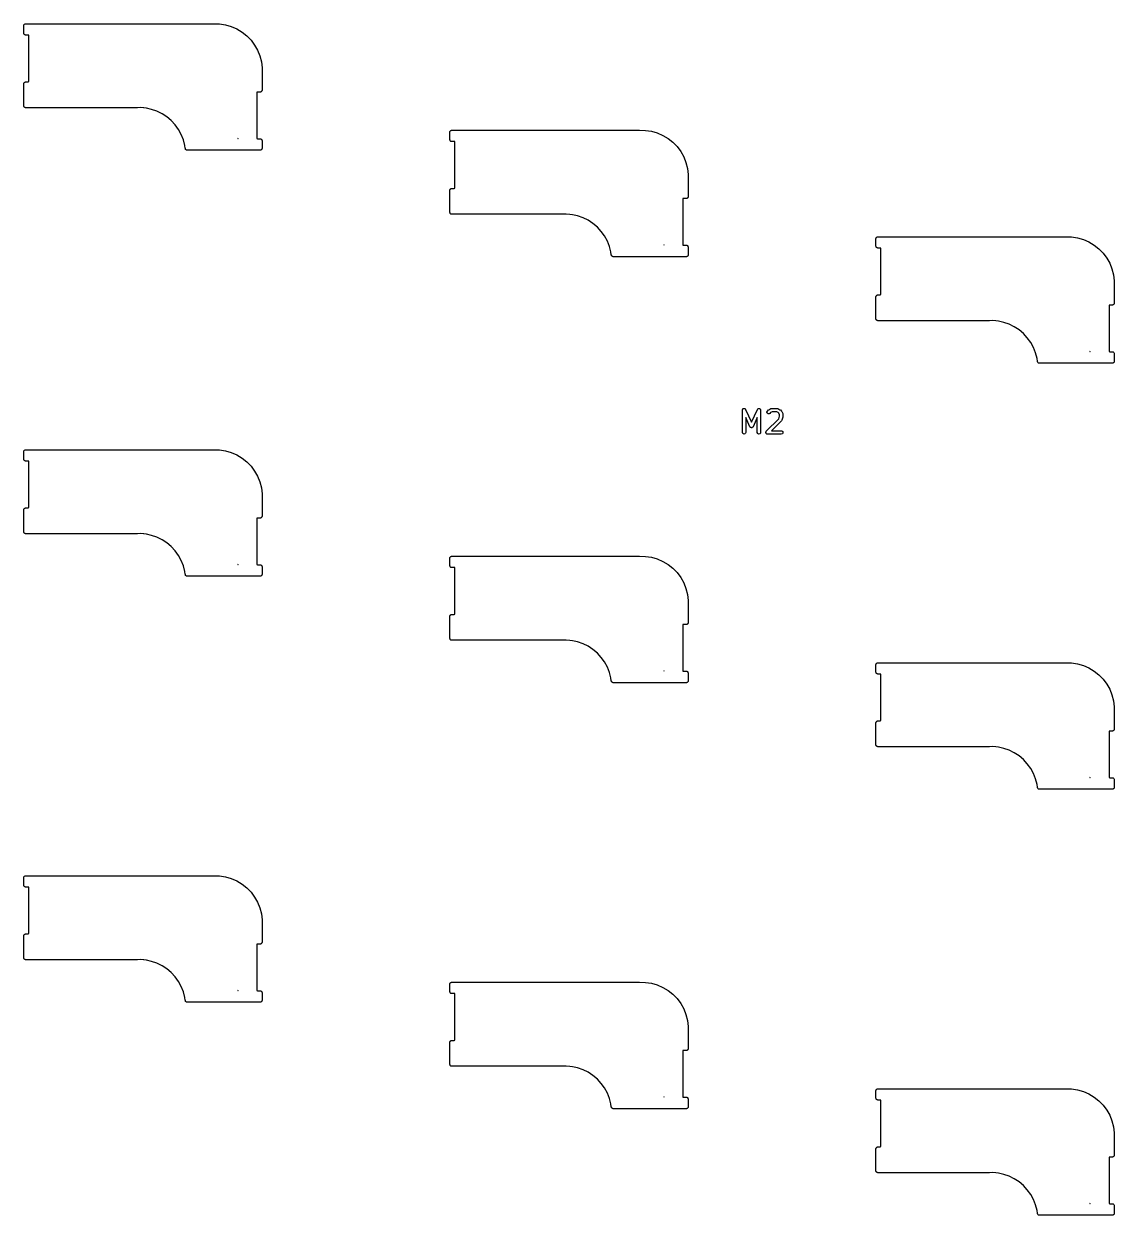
# Model space of a CAD drawing. Extents: x 149.1 to 241.6, y -132 to -36.3.
# Drawn here: x 187.2 to 236, y -89.6 to -36.3 of the extents above; entities that cross this region are included whole.
import ezdxf

# ---------------------------------------------------------------- set-up
doc = ezdxf.new("R2010")
doc.units = 0
doc.layers.add('BLACK', color=7, linetype='CONTINUOUS')

msp = doc.modelspace()

# ---------------------------------------------------------------- linework, layer by layer
at = {"layer": 'BLACK', "linetype": 'CONTINUOUS'}
for p, q in [((187.207, -36.366), (187.209, -36.3563)), ((187.207, -36.716), (187.207, -36.366)), ((187.214, -36.7343), (187.207, -36.716)), ((187.208, -36.353), (187.21, -36.3501)), ((187.209, -36.3563), (187.208, -36.353)), ((187.21, -36.3501), (187.212, -36.3403)), ((187.212, -36.3403), (187.224, -36.3254)), ((187.217, -36.7535), (187.214, -36.7343)), ((187.222, -36.7578), (187.217, -36.7535)), ((187.225, -36.7642), (187.222, -36.7578)), ((187.224, -36.3254), (187.234, -36.3085)), ((187.234, -36.3085), (187.24, -36.3062)), ((187.24, -36.3062), (187.244, -36.301)), ((187.244, -36.301), (187.264, -36.2977)), ((187.264, -36.2977), (187.282, -36.291)), ((187.282, -36.291), (195.682, -36.291)), ((195.682, -36.291), (195.683, -36.2912)), ((195.683, -36.2912), (195.95, -36.2953)), ((195.95, -36.2953), (196.219, -36.3349)), ((196.219, -36.3349), (196.48, -36.4093)), ((196.48, -36.4093), (196.73, -36.5172)), ((196.73, -36.5172), (196.963, -36.6567)), ((196.963, -36.6567), (197.176, -36.8255)), ((187.241, -36.774), (187.225, -36.7642)), ((187.256, -36.7865), (187.241, -36.774)), ((187.266, -36.7882), (187.256, -36.7865)), ((187.269, -36.7899), (187.266, -36.7882)), ((187.272, -36.7893), (187.269, -36.7899)), ((187.282, -36.791), (187.272, -36.7893)), ((187.427, -36.791), (187.282, -36.791)), ((187.427, -38.8761), (187.427, -36.791)), ((197.176, -36.8255), (197.365, -37.0206)), ((197.365, -37.0206), (197.527, -37.2387)), ((197.527, -37.2387), (197.659, -37.4761)), ((197.659, -37.4761), (197.759, -37.7288)), ((197.759, -37.7288), (197.826, -37.9923)), ((197.826, -37.9923), (197.857, -38.2623)), ((197.857, -38.2623), (197.856, -38.2643)), ((197.856, -38.2643), (197.857, -38.266)), ((197.857, -38.266), (197.857, -39.266)), ((187.396, -38.891), (187.427, -38.8761)), ((187.207, -38.966), (187.209, -38.9563)), ((187.207, -39.966), (187.207, -38.966)), ((187.208, -38.953), (187.21, -38.9501)), ((187.209, -38.9563), (187.208, -38.953)), ((187.21, -38.9501), (187.212, -38.9403)), ((187.212, -38.9403), (187.224, -38.9254)), ((187.224, -38.9254), (187.234, -38.9085)), ((187.234, -38.9085), (187.24, -38.9062)), ((187.24, -38.9062), (187.244, -38.901)), ((187.244, -38.901), (187.264, -38.8977)), ((187.264, -38.8977), (187.282, -38.891)), ((187.282, -38.891), (187.396, -38.891)), ((197.782, -39.341), (197.627, -39.341)), ((197.627, -39.341), (197.627, -41.425)), ((197.8, -39.3343), (197.782, -39.341)), ((197.82, -39.331), (197.8, -39.3343)), ((197.824, -39.3258), (197.82, -39.331)), ((197.83, -39.3235), (197.824, -39.3258)), ((197.84, -39.3066), (197.83, -39.3235)), ((197.852, -39.2917), (197.84, -39.3066)), ((197.854, -39.2819), (197.852, -39.2917)), ((197.856, -39.279), (197.854, -39.2819)), ((197.857, -39.266), (197.855, -39.2757)), ((197.855, -39.2757), (197.856, -39.279)), ((187.214, -39.9843), (187.207, -39.966)), ((187.217, -40.0035), (187.214, -39.9843)), ((187.222, -40.0078), (187.217, -40.0035)), ((187.225, -40.0142), (187.222, -40.0078)), ((187.241, -40.024), (187.225, -40.0142)), ((187.256, -40.0365), (187.241, -40.024)), ((187.266, -40.0382), (187.256, -40.0365)), ((187.269, -40.0399), (187.266, -40.0382)), ((187.272, -40.0393), (187.269, -40.0399)), ((187.282, -40.041), (187.272, -40.0393)), ((192.282, -40.041), (187.282, -40.041)), ((192.283, -40.0406), (192.282, -40.041)), ((192.284, -40.041), (192.283, -40.0406)), ((192.412, -40.0371), (192.284, -40.041)), ((192.284, -40.041), (192.284, -40.041)), ((192.563, -40.051), (192.412, -40.0371)), ((192.567, -40.0526), (192.563, -40.051)), ((192.686, -40.0647), (192.567, -40.0526)), ((192.918, -40.1152), (192.686, -40.0647)), ((193.16, -40.1999), (192.918, -40.1152)), ((193.39, -40.3134), (193.16, -40.1999)), ((193.604, -40.4542), (193.39, -40.3134)), ((193.8, -40.6199), (193.604, -40.4542)), ((193.974, -40.8083), (193.8, -40.6199)), ((194.124, -41.0165), (193.974, -40.8083)), ((194.247, -41.2414), (194.124, -41.0165)), ((194.342, -41.4796), (194.247, -41.2414)), ((194.407, -41.7276), (194.342, -41.4796)), ((196.789, -41.4072), (196.772, -41.416)), ((196.772, -41.416), (196.79, -41.416)), ((196.79, -41.416), (196.789, -41.4072)), ((197.627, -41.425), (197.657, -41.431)), ((197.657, -41.431), (197.782, -41.431)), ((197.782, -41.431), (197.792, -41.4327)), ((197.792, -41.4327), (197.795, -41.4321)), ((197.795, -41.4321), (197.798, -41.4338)), ((197.798, -41.4338), (197.808, -41.4355)), ((197.808, -41.4355), (197.823, -41.448)), ((197.823, -41.448), (197.839, -41.4578)), ((197.839, -41.4578), (197.842, -41.4641)), ((197.842, -41.4641), (197.847, -41.4685)), ((197.847, -41.4685), (197.85, -41.4877)), ((197.85, -41.4877), (197.857, -41.506)), ((197.857, -41.506), (197.857, -41.866)), ((206.257, -41.1285), (206.259, -41.1188)), ((206.257, -41.4785), (206.257, -41.1285)), ((206.264, -41.4968), (206.257, -41.4785)), ((206.258, -41.1155), (206.26, -41.1126)), ((206.259, -41.1188), (206.258, -41.1155)), ((206.26, -41.1126), (206.262, -41.1028)), ((206.262, -41.1028), (206.274, -41.0879)), ((206.267, -41.516), (206.264, -41.4968)), ((206.272, -41.5204), (206.267, -41.516)), ((206.275, -41.5267), (206.272, -41.5204)), ((206.274, -41.0879), (206.284, -41.071)), ((206.291, -41.5365), (206.275, -41.5267)), ((206.284, -41.071), (206.29, -41.0687)), ((206.29, -41.0687), (206.294, -41.0635)), ((206.306, -41.549), (206.291, -41.5365)), ((206.294, -41.0635), (206.314, -41.0602)), ((206.316, -41.5507), (206.306, -41.549)), ((206.314, -41.0602), (206.332, -41.0535)), ((206.319, -41.5524), (206.316, -41.5507)), ((206.322, -41.5518), (206.319, -41.5524)), ((206.332, -41.5535), (206.322, -41.5518)), ((206.332, -41.0535), (214.732, -41.0535)), ((206.477, -41.5535), (206.332, -41.5535)), ((206.477, -43.6386), (206.477, -41.5535)), ((214.732, -41.0535), (214.733, -41.0537)), ((214.733, -41.0537), (215, -41.0578)), ((215, -41.0578), (215.269, -41.0974)), ((215.269, -41.0974), (215.53, -41.1718)), ((215.53, -41.1718), (215.78, -41.2797)), ((215.78, -41.2797), (216.013, -41.4192)), ((216.013, -41.4192), (216.226, -41.588)), ((194.424, -41.8546), (194.407, -41.7276)), ((194.431, -41.8691), (194.424, -41.8546)), ((194.437, -41.9035), (194.431, -41.8691)), ((194.476, -41.9365), (194.437, -41.9035)), ((194.502, -41.941), (194.476, -41.9365)), ((197.782, -41.941), (194.502, -41.941)), ((197.8, -41.9343), (197.782, -41.941)), ((197.82, -41.931), (197.8, -41.9343)), ((197.824, -41.9258), (197.82, -41.931)), ((197.83, -41.9235), (197.824, -41.9258)), ((197.84, -41.9066), (197.83, -41.9235)), ((197.852, -41.8917), (197.84, -41.9066)), ((197.854, -41.8819), (197.852, -41.8917)), ((197.856, -41.879), (197.854, -41.8819)), ((197.857, -41.866), (197.855, -41.8757)), ((197.855, -41.8757), (197.856, -41.879)), ((216.226, -41.588), (216.415, -41.7831)), ((216.415, -41.7831), (216.577, -42.0012)), ((216.577, -42.0012), (216.709, -42.2386)), ((216.709, -42.2386), (216.809, -42.4913)), ((216.809, -42.4913), (216.876, -42.7548)), ((216.876, -42.7548), (216.907, -43.0248)), ((216.907, -43.0248), (216.906, -43.0268)), ((216.906, -43.0268), (216.907, -43.0285)), ((216.907, -43.0285), (216.907, -44.0285)), ((206.274, -43.6879), (206.284, -43.671)), ((206.284, -43.671), (206.29, -43.6687)), ((206.29, -43.6687), (206.294, -43.6635)), ((206.294, -43.6635), (206.314, -43.6602)), ((206.314, -43.6602), (206.332, -43.6535)), ((206.332, -43.6535), (206.446, -43.6535)), ((206.446, -43.6535), (206.477, -43.6386)), ((206.257, -43.7285), (206.259, -43.7188)), ((206.257, -44.7285), (206.257, -43.7285)), ((206.258, -43.7155), (206.26, -43.7126)), ((206.259, -43.7188), (206.258, -43.7155)), ((206.26, -43.7126), (206.262, -43.7028)), ((206.262, -43.7028), (206.274, -43.6879)), ((216.832, -44.1035), (216.677, -44.1035)), ((216.677, -44.1035), (216.677, -46.1875)), ((216.85, -44.0968), (216.832, -44.1035)), ((216.869, -44.0935), (216.85, -44.0968)), ((216.874, -44.0883), (216.869, -44.0935)), ((216.88, -44.086), (216.874, -44.0883)), ((216.89, -44.0691), (216.88, -44.086)), ((216.902, -44.0542), (216.89, -44.0691)), ((216.904, -44.0444), (216.902, -44.0542)), ((216.906, -44.0415), (216.904, -44.0444)), ((216.907, -44.0285), (216.905, -44.0382)), ((216.905, -44.0382), (216.906, -44.0415)), ((206.264, -44.7468), (206.257, -44.7285)), ((206.267, -44.766), (206.264, -44.7468)), ((206.272, -44.7704), (206.267, -44.766)), ((206.275, -44.7767), (206.272, -44.7704)), ((206.291, -44.7865), (206.275, -44.7767)), ((206.306, -44.799), (206.291, -44.7865)), ((206.316, -44.8007), (206.306, -44.799)), ((206.319, -44.8024), (206.316, -44.8007)), ((206.322, -44.8018), (206.319, -44.8024)), ((206.332, -44.8035), (206.322, -44.8018)), ((211.332, -44.8035), (206.332, -44.8035)), ((211.333, -44.8031), (211.332, -44.8035)), ((211.334, -44.8035), (211.333, -44.8031)), ((211.462, -44.7996), (211.334, -44.8035)), ((211.334, -44.8035), (211.334, -44.8035)), ((211.613, -44.8135), (211.462, -44.7996)), ((211.617, -44.8151), (211.613, -44.8135)), ((211.736, -44.8272), (211.617, -44.8151)), ((211.968, -44.8777), (211.736, -44.8272)), ((212.21, -44.9624), (211.968, -44.8777)), ((212.44, -45.0759), (212.21, -44.9624)), ((212.654, -45.2167), (212.44, -45.0759)), ((212.85, -45.3824), (212.654, -45.2167)), ((213.024, -45.5708), (212.85, -45.3824)), ((213.174, -45.779), (213.024, -45.5708)), ((213.297, -46.0039), (213.174, -45.779)), ((225.364, -45.8227), (225.382, -45.816)), ((225.382, -45.816), (233.782, -45.816)), ((233.782, -45.816), (233.783, -45.8162)), ((233.783, -45.8162), (234.05, -45.8203)), ((213.392, -46.2421), (213.297, -46.0039)), ((213.457, -46.4901), (213.392, -46.2421)), ((215.839, -46.1697), (215.822, -46.1785)), ((215.822, -46.1785), (215.84, -46.1785)), ((215.84, -46.1785), (215.839, -46.1697)), ((216.677, -46.1875), (216.707, -46.1935)), ((216.707, -46.1935), (216.832, -46.1935)), ((216.832, -46.1935), (216.842, -46.1952)), ((216.842, -46.1952), (216.845, -46.1946)), ((216.845, -46.1946), (216.848, -46.1963)), ((216.848, -46.1963), (216.858, -46.198)), ((216.858, -46.198), (216.873, -46.2105)), ((216.873, -46.2105), (216.889, -46.2203)), ((216.889, -46.2203), (216.892, -46.2266)), ((216.892, -46.2266), (216.897, -46.231)), ((216.897, -46.231), (216.9, -46.2502)), ((216.9, -46.2502), (216.907, -46.2685)), ((216.907, -46.2685), (216.907, -46.6285)), ((225.307, -45.891), (225.309, -45.8813)), ((225.307, -46.241), (225.307, -45.891)), ((225.314, -46.2593), (225.307, -46.241)), ((225.308, -45.878), (225.31, -45.8751)), ((225.309, -45.8813), (225.308, -45.878)), ((225.31, -45.8751), (225.312, -45.8653)), ((225.312, -45.8653), (225.324, -45.8504)), ((225.317, -46.2785), (225.314, -46.2593)), ((225.322, -46.2828), (225.317, -46.2785)), ((225.325, -46.2892), (225.322, -46.2828)), ((225.324, -45.8504), (225.334, -45.8335)), ((225.341, -46.299), (225.325, -46.2892)), ((225.334, -45.8335), (225.34, -45.8312)), ((225.34, -45.8312), (225.344, -45.826)), ((225.356, -46.3115), (225.341, -46.299)), ((225.344, -45.826), (225.364, -45.8227)), ((225.366, -46.3132), (225.356, -46.3115)), ((225.369, -46.3149), (225.366, -46.3132)), ((225.372, -46.3143), (225.369, -46.3149)), ((225.382, -46.316), (225.372, -46.3143)), ((225.527, -46.316), (225.382, -46.316)), ((225.527, -48.4011), (225.527, -46.316)), ((234.05, -45.8203), (234.319, -45.8599)), ((234.319, -45.8599), (234.58, -45.9343)), ((234.58, -45.9343), (234.83, -46.0422)), ((234.83, -46.0422), (235.063, -46.1817)), ((235.063, -46.1817), (235.276, -46.3505)), ((213.474, -46.6171), (213.457, -46.4901)), ((213.481, -46.6316), (213.474, -46.6171)), ((213.487, -46.666), (213.481, -46.6316)), ((213.526, -46.699), (213.487, -46.666)), ((213.552, -46.7035), (213.526, -46.699)), ((216.832, -46.7035), (213.552, -46.7035)), ((216.85, -46.6968), (216.832, -46.7035)), ((216.869, -46.6935), (216.85, -46.6968)), ((216.874, -46.6883), (216.869, -46.6935)), ((216.88, -46.686), (216.874, -46.6883)), ((216.89, -46.6691), (216.88, -46.686)), ((216.902, -46.6542), (216.89, -46.6691)), ((216.904, -46.6444), (216.902, -46.6542)), ((216.906, -46.6415), (216.904, -46.6444)), ((216.907, -46.6285), (216.905, -46.6382)), ((216.905, -46.6382), (216.906, -46.6415)), ((235.276, -46.3505), (235.465, -46.5456)), ((235.465, -46.5456), (235.627, -46.7637)), ((235.627, -46.7637), (235.759, -47.0011)), ((235.759, -47.0011), (235.859, -47.2538)), ((235.859, -47.2538), (235.926, -47.5173)), ((235.926, -47.5173), (235.957, -47.7873)), ((235.957, -47.7873), (235.956, -47.7893)), ((235.956, -47.7893), (235.957, -47.791)), ((235.957, -47.791), (235.957, -48.791)), ((225.308, -48.478), (225.31, -48.4751)), ((225.309, -48.4813), (225.308, -48.478)), ((225.31, -48.4751), (225.312, -48.4653)), ((225.312, -48.4653), (225.324, -48.4504)), ((225.324, -48.4504), (225.334, -48.4335)), ((225.334, -48.4335), (225.34, -48.4312)), ((225.34, -48.4312), (225.344, -48.426)), ((225.344, -48.426), (225.364, -48.4227)), ((225.364, -48.4227), (225.382, -48.416)), ((225.382, -48.416), (225.496, -48.416)), ((225.496, -48.416), (225.527, -48.4011)), ((225.307, -48.491), (225.309, -48.4813)), ((225.307, -49.491), (225.307, -48.491)), ((235.882, -48.866), (235.727, -48.866)), ((235.727, -48.866), (235.727, -50.95)), ((235.9, -48.8593), (235.882, -48.866)), ((235.919, -48.856), (235.9, -48.8593)), ((235.924, -48.8508), (235.919, -48.856)), ((235.93, -48.8485), (235.924, -48.8508)), ((235.94, -48.8316), (235.93, -48.8485)), ((235.952, -48.8167), (235.94, -48.8316)), ((235.954, -48.8069), (235.952, -48.8167)), ((235.956, -48.804), (235.954, -48.8069)), ((235.957, -48.791), (235.955, -48.8007)), ((235.955, -48.8007), (235.956, -48.804)), ((225.314, -49.5093), (225.307, -49.491)), ((225.317, -49.5285), (225.314, -49.5093)), ((225.322, -49.5328), (225.317, -49.5285)), ((225.325, -49.5392), (225.322, -49.5328)), ((225.341, -49.549), (225.325, -49.5392)), ((225.356, -49.5615), (225.341, -49.549)), ((225.366, -49.5632), (225.356, -49.5615)), ((225.369, -49.5649), (225.366, -49.5632)), ((225.372, -49.5643), (225.369, -49.5649)), ((225.382, -49.566), (225.372, -49.5643)), ((230.382, -49.566), (225.382, -49.566)), ((230.383, -49.5656), (230.382, -49.566)), ((230.384, -49.566), (230.383, -49.5656)), ((230.512, -49.5621), (230.384, -49.566)), ((230.384, -49.566), (230.384, -49.566)), ((230.663, -49.576), (230.512, -49.5621)), ((230.667, -49.5776), (230.663, -49.576)), ((230.786, -49.5897), (230.667, -49.5776)), ((231.018, -49.6402), (230.786, -49.5897)), ((231.26, -49.7249), (231.018, -49.6402)), ((231.49, -49.8384), (231.26, -49.7249)), ((231.704, -49.9792), (231.49, -49.8384)), ((231.9, -50.1449), (231.704, -49.9792)), ((232.074, -50.3333), (231.9, -50.1449)), ((232.224, -50.5415), (232.074, -50.3333)), ((232.347, -50.7664), (232.224, -50.5415)), ((232.442, -51.0046), (232.347, -50.7664)), ((232.507, -51.2526), (232.442, -51.0046)), ((234.889, -50.9322), (234.872, -50.941)), ((234.872, -50.941), (234.89, -50.941)), ((234.89, -50.941), (234.889, -50.9322)), ((235.727, -50.95), (235.757, -50.956)), ((235.757, -50.956), (235.882, -50.956)), ((235.882, -50.956), (235.892, -50.9577)), ((235.892, -50.9577), (235.895, -50.9571)), ((235.895, -50.9571), (235.898, -50.9588)), ((235.898, -50.9588), (235.908, -50.9605)), ((235.908, -50.9605), (235.923, -50.973)), ((235.923, -50.973), (235.939, -50.9828)), ((235.939, -50.9828), (235.942, -50.9891)), ((235.942, -50.9891), (235.947, -50.9935)), ((235.947, -50.9935), (235.95, -51.0127)), ((235.95, -51.0127), (235.957, -51.031)), ((235.957, -51.031), (235.957, -51.391)), ((232.524, -51.3796), (232.507, -51.2526)), ((232.531, -51.3941), (232.524, -51.3796)), ((232.537, -51.4285), (232.531, -51.3941)), ((232.576, -51.4615), (232.537, -51.4285)), ((232.602, -51.466), (232.576, -51.4615)), ((235.882, -51.466), (232.602, -51.466)), ((235.9, -51.4593), (235.882, -51.466)), ((235.919, -51.456), (235.9, -51.4593)), ((235.924, -51.4508), (235.919, -51.456)), ((235.93, -51.4485), (235.924, -51.4508)), ((235.94, -51.4316), (235.93, -51.4485)), ((235.952, -51.4167), (235.94, -51.4316)), ((235.954, -51.4069), (235.952, -51.4167)), ((235.956, -51.404), (235.954, -51.4069)), ((235.957, -51.391), (235.955, -51.4007)), ((235.955, -51.4007), (235.956, -51.404)), ((219.333, -53.5646), (219.338, -53.539)), ((219.333, -54.5646), (219.333, -53.5646)), ((219.338, -53.539), (219.344, -53.5313)), ((219.344, -53.5313), (219.347, -53.5216)), ((219.347, -53.5216), (219.36, -53.5122)), ((219.36, -53.5122), (219.371, -53.4997)), ((219.371, -53.4997), (219.381, -53.4979)), ((219.381, -53.4979), (219.389, -53.4922)), ((219.389, -53.4922), (219.405, -53.4936)), ((219.405, -53.4936), (219.421, -53.4908)), ((219.421, -53.4908), (219.43, -53.4958)), ((219.43, -53.4958), (219.44, -53.4966)), ((219.44, -53.4966), (219.452, -53.5082)), ((219.452, -53.5082), (219.466, -53.5164)), ((219.466, -53.5164), (219.469, -53.5258)), ((219.469, -53.5258), (219.476, -53.5329)), ((219.476, -53.5329), (219.742, -54.1015)), ((219.742, -54.1015), (220.007, -53.5329)), ((220.007, -53.5329), (220.022, -53.5116)), ((220.022, -53.5116), (220.031, -53.5073)), ((220.031, -53.5073), (220.038, -53.4997)), ((220.038, -53.4997), (220.054, -53.4968)), ((220.054, -53.4968), (220.069, -53.4899)), ((220.069, -53.4899), (220.078, -53.4925)), ((220.078, -53.4925), (220.088, -53.4908)), ((220.088, -53.4908), (220.102, -53.4989)), ((220.102, -53.4989), (220.118, -53.5032)), ((220.118, -53.5032), (220.124, -53.5114)), ((220.124, -53.5114), (220.133, -53.5164)), ((220.133, -53.5164), (220.138, -53.5318)), ((220.138, -53.5318), (220.148, -53.5452)), ((220.148, -53.5452), (220.147, -53.5552)), ((220.147, -53.5552), (220.15, -53.5646)), ((220.15, -53.5646), (220.15, -54.5646)), ((220.429, -53.6533), (220.451, -53.6068)), ((220.442, -53.7029), (220.429, -53.6533)), ((220.484, -53.7323), (220.442, -53.7029)), ((220.451, -53.6068), (220.498, -53.5592)), ((220.535, -53.7278), (220.484, -53.7323)), ((220.498, -53.5592), (220.517, -53.5463)), ((220.517, -53.5463), (220.518, -53.5452)), ((220.518, -53.5452), (220.613, -53.4975)), ((220.557, -53.7129), (220.535, -53.7278)), ((220.596, -53.6739), (220.557, -53.7129)), ((220.664, -53.6396), (220.596, -53.6739)), ((220.613, -53.4975), (220.638, -53.4901)), ((220.638, -53.4901), (220.642, -53.4912)), ((220.642, -53.4912), (220.647, -53.4896)), ((220.647, -53.4896), (220.885, -53.4896)), ((220.867, -53.6396), (220.664, -53.6396)), ((220.935, -53.6739), (220.867, -53.6396)), ((220.885, -53.4896), (220.91, -53.4941)), ((220.91, -53.4941), (220.914, -53.497)), ((220.914, -53.497), (220.918, -53.4975)), ((220.918, -53.4975), (221.013, -53.5452)), ((220.966, -53.7043), (220.935, -53.6739)), ((221, -53.7728), (220.966, -53.7043)), ((221, -53.8382), (221, -53.7728)), ((221.013, -53.5452), (221.031, -53.5585)), ((221.031, -53.5585), (221.033, -53.5592)), ((221.033, -53.5592), (221.081, -53.6068)), ((221.081, -53.6068), (221.093, -53.6252)), ((221.093, -53.6252), (221.095, -53.6263)), ((221.095, -53.6263), (221.142, -53.7216)), ((221.142, -53.7216), (221.15, -53.7465)), ((221.15, -53.7465), (221.149, -53.7509)), ((221.149, -53.7509), (221.15, -53.7551)), ((221.15, -53.7551), (221.15, -53.8503)), ((219.674, -54.3106), (219.483, -53.9027)), ((219.483, -53.9027), (219.483, -54.5646)), ((219.688, -54.3244), (219.674, -54.3106)), ((219.699, -54.3403), (219.688, -54.3244)), ((219.705, -54.3421), (219.699, -54.3403)), ((219.777, -54.3402), (219.761, -54.3513)), ((219.795, -54.332), (219.777, -54.3402)), ((219.801, -54.3238), (219.795, -54.332)), ((219.803, -54.3219), (219.801, -54.3238)), ((219.804, -54.3187), (219.803, -54.3219)), ((219.81, -54.3106), (219.804, -54.3187)), ((220, -53.9027), (219.81, -54.3106)), ((220, -54.5646), (220, -53.9027)), ((220.403, -54.5116), (220.962, -53.9527)), ((221.081, -54.0462), (220.637, -54.4896)), ((220.962, -53.9527), (221, -53.8382)), ((221.082, -54.0422), (221.081, -54.0462)), ((221.086, -54.0398), (221.082, -54.0422)), ((221.099, -54.0169), (221.086, -54.0398)), ((221.146, -53.8741), (221.099, -54.0169)), ((221.15, -53.8503), (221.146, -53.8724)), ((221.146, -53.8724), (221.146, -53.8741)), ((219.351, -54.6128), (219.333, -54.5646)), ((219.395, -54.6385), (219.351, -54.6128)), ((219.446, -54.6296), (219.395, -54.6385)), ((219.479, -54.5903), (219.446, -54.6296)), ((219.483, -54.5646), (219.479, -54.5903)), ((219.71, -54.3469), (219.705, -54.3421)), ((219.73, -54.3486), (219.71, -54.3469)), ((219.748, -54.3536), (219.73, -54.3486)), ((219.754, -54.3508), (219.748, -54.3536)), ((219.761, -54.3513), (219.754, -54.3508)), ((220.018, -54.6128), (220, -54.5646)), ((220.062, -54.6385), (220.018, -54.6128)), ((220.113, -54.6296), (220.062, -54.6385)), ((220.146, -54.5903), (220.113, -54.6296)), ((220.15, -54.5646), (220.146, -54.5903)), ((220.381, -54.5581), (220.383, -54.555)), ((220.387, -54.5799), (220.381, -54.5581)), ((220.382, -54.5516), (220.394, -54.532)), ((220.383, -54.555), (220.382, -54.5516)), ((220.391, -54.6021), (220.387, -54.5799)), ((220.394, -54.6043), (220.391, -54.6021)), ((220.394, -54.532), (220.403, -54.5116)), ((220.395, -54.6076), (220.394, -54.6043)), ((220.413, -54.6206), (220.395, -54.6076)), ((220.43, -54.6351), (220.413, -54.6206)), ((220.435, -54.6359), (220.43, -54.6351)), ((220.437, -54.6371), (220.435, -54.6359)), ((220.44, -54.6368), (220.437, -54.6371)), ((220.456, -54.6396), (220.44, -54.6368)), ((221.075, -54.6396), (220.456, -54.6396)), ((220.637, -54.4896), (221.075, -54.4896)), ((221.075, -54.4896), (221.101, -54.4941)), ((221.123, -54.6221), (221.075, -54.6396)), ((221.101, -54.4941), (221.14, -54.5271)), ((221.149, -54.5776), (221.123, -54.6221)), ((221.14, -54.5271), (221.149, -54.5776)), ((187.208, -55.403), (187.21, -55.4001)), ((187.209, -55.4063), (187.208, -55.403)), ((187.21, -55.4001), (187.212, -55.3903)), ((187.212, -55.3903), (187.224, -55.3754)), ((187.224, -55.3754), (187.234, -55.3585)), ((187.234, -55.3585), (187.24, -55.3562)), ((187.24, -55.3562), (187.244, -55.351)), ((187.244, -55.351), (187.264, -55.3477)), ((187.264, -55.3477), (187.282, -55.341)), ((187.282, -55.341), (195.682, -55.341)), ((195.682, -55.341), (195.683, -55.3412)), ((195.683, -55.3412), (195.95, -55.3453)), ((195.95, -55.3453), (196.219, -55.3849)), ((196.219, -55.3849), (196.48, -55.4593)), ((187.207, -55.416), (187.209, -55.4063)), ((187.207, -55.766), (187.207, -55.416)), ((187.214, -55.7843), (187.207, -55.766)), ((187.217, -55.8035), (187.214, -55.7843)), ((187.222, -55.8078), (187.217, -55.8035)), ((187.225, -55.8142), (187.222, -55.8078)), ((187.241, -55.824), (187.225, -55.8142)), ((187.256, -55.8365), (187.241, -55.824)), ((187.266, -55.8382), (187.256, -55.8365)), ((187.269, -55.8399), (187.266, -55.8382)), ((187.272, -55.8393), (187.269, -55.8399)), ((187.282, -55.841), (187.272, -55.8393)), ((187.427, -55.841), (187.282, -55.841)), ((187.427, -57.9261), (187.427, -55.841)), ((196.48, -55.4593), (196.73, -55.5672)), ((196.73, -55.5672), (196.963, -55.7067)), ((196.963, -55.7067), (197.176, -55.8755)), ((197.176, -55.8755), (197.365, -56.0706)), ((197.365, -56.0706), (197.527, -56.2887)), ((197.527, -56.2887), (197.659, -56.5261)), ((197.659, -56.5261), (197.759, -56.7788)), ((197.759, -56.7788), (197.826, -57.0423)), ((197.826, -57.0423), (197.857, -57.3123)), ((197.857, -57.3123), (197.856, -57.3143)), ((197.856, -57.3143), (197.857, -57.316)), ((197.857, -57.316), (197.857, -58.316)), ((187.207, -58.016), (187.209, -58.0063)), ((187.207, -59.016), (187.207, -58.016)), ((187.208, -58.003), (187.21, -58.0001)), ((187.209, -58.0063), (187.208, -58.003)), ((187.21, -58.0001), (187.212, -57.9903)), ((187.212, -57.9903), (187.224, -57.9754)), ((187.224, -57.9754), (187.234, -57.9585)), ((187.234, -57.9585), (187.24, -57.9562)), ((187.24, -57.9562), (187.244, -57.951)), ((187.244, -57.951), (187.264, -57.9477)), ((187.264, -57.9477), (187.282, -57.941)), ((187.282, -57.941), (187.396, -57.941)), ((187.396, -57.941), (187.427, -57.9261)), ((197.782, -58.391), (197.627, -58.391)), ((197.627, -58.391), (197.627, -60.475)), ((197.8, -58.3843), (197.782, -58.391)), ((197.82, -58.381), (197.8, -58.3843)), ((197.824, -58.3758), (197.82, -58.381)), ((197.83, -58.3735), (197.824, -58.3758)), ((197.84, -58.3566), (197.83, -58.3735)), ((197.852, -58.3417), (197.84, -58.3566)), ((197.854, -58.3319), (197.852, -58.3417)), ((197.856, -58.329), (197.854, -58.3319)), ((197.857, -58.316), (197.855, -58.3257)), ((197.855, -58.3257), (197.856, -58.329)), ((187.214, -59.0343), (187.207, -59.016)), ((187.217, -59.0535), (187.214, -59.0343)), ((187.222, -59.0578), (187.217, -59.0535)), ((187.225, -59.0642), (187.222, -59.0578)), ((187.241, -59.074), (187.225, -59.0642)), ((187.256, -59.0865), (187.241, -59.074)), ((187.266, -59.0882), (187.256, -59.0865)), ((187.269, -59.0899), (187.266, -59.0882)), ((187.272, -59.0893), (187.269, -59.0899)), ((187.282, -59.091), (187.272, -59.0893)), ((192.282, -59.091), (187.282, -59.091)), ((192.283, -59.0906), (192.282, -59.091)), ((192.284, -59.091), (192.283, -59.0906)), ((192.412, -59.0871), (192.284, -59.091)), ((192.284, -59.091), (192.284, -59.091)), ((192.563, -59.101), (192.412, -59.0871)), ((192.567, -59.1026), (192.563, -59.101)), ((192.686, -59.1147), (192.567, -59.1026)), ((192.918, -59.1652), (192.686, -59.1147)), ((193.16, -59.2499), (192.918, -59.1652)), ((193.39, -59.3634), (193.16, -59.2499)), ((193.604, -59.5042), (193.39, -59.3634)), ((193.8, -59.6699), (193.604, -59.5042)), ((193.974, -59.8583), (193.8, -59.6699)), ((194.124, -60.0665), (193.974, -59.8583)), ((194.247, -60.2914), (194.124, -60.0665)), ((206.257, -60.1785), (206.259, -60.1688)), ((206.257, -60.5285), (206.257, -60.1785)), ((206.258, -60.1655), (206.26, -60.1626)), ((206.259, -60.1688), (206.258, -60.1655)), ((206.26, -60.1626), (206.262, -60.1528)), ((206.262, -60.1528), (206.274, -60.1379)), ((206.274, -60.1379), (206.284, -60.121)), ((206.284, -60.121), (206.29, -60.1187)), ((206.29, -60.1187), (206.294, -60.1135)), ((206.294, -60.1135), (206.314, -60.1102)), ((206.314, -60.1102), (206.332, -60.1035)), ((206.332, -60.1035), (214.732, -60.1035)), ((214.732, -60.1035), (214.733, -60.1037)), ((214.733, -60.1037), (215, -60.1078)), ((215, -60.1078), (215.269, -60.1474)), ((215.269, -60.1474), (215.53, -60.2218)), ((194.342, -60.5296), (194.247, -60.2914)), ((194.407, -60.7776), (194.342, -60.5296)), ((196.789, -60.4572), (196.772, -60.466)), ((196.772, -60.466), (196.79, -60.466)), ((196.79, -60.466), (196.789, -60.4572)), ((197.627, -60.475), (197.657, -60.481)), ((197.657, -60.481), (197.782, -60.481)), ((197.782, -60.481), (197.792, -60.4827)), ((197.792, -60.4827), (197.795, -60.4821)), ((197.795, -60.4821), (197.798, -60.4838)), ((197.798, -60.4838), (197.808, -60.4855)), ((197.808, -60.4855), (197.823, -60.498)), ((197.823, -60.498), (197.839, -60.5078)), ((197.839, -60.5078), (197.842, -60.5141)), ((197.842, -60.5141), (197.847, -60.5185)), ((197.847, -60.5185), (197.85, -60.5377)), ((197.85, -60.5377), (197.857, -60.556)), ((197.857, -60.556), (197.857, -60.916)), ((206.264, -60.5468), (206.257, -60.5285)), ((206.267, -60.566), (206.264, -60.5468)), ((206.272, -60.5703), (206.267, -60.566)), ((206.275, -60.5767), (206.272, -60.5703)), ((206.291, -60.5865), (206.275, -60.5767)), ((206.306, -60.599), (206.291, -60.5865)), ((206.316, -60.6007), (206.306, -60.599)), ((206.319, -60.6024), (206.316, -60.6007)), ((206.322, -60.6018), (206.319, -60.6024)), ((206.332, -60.6035), (206.322, -60.6018)), ((206.477, -60.6035), (206.332, -60.6035)), ((206.477, -62.6886), (206.477, -60.6035)), ((215.53, -60.2218), (215.78, -60.3297)), ((215.78, -60.3297), (216.013, -60.4692)), ((216.013, -60.4692), (216.226, -60.638)), ((216.226, -60.638), (216.415, -60.8331)), ((194.424, -60.9046), (194.407, -60.7776)), ((194.431, -60.9191), (194.424, -60.9046)), ((194.437, -60.9535), (194.431, -60.9191)), ((194.476, -60.9865), (194.437, -60.9535)), ((194.502, -60.991), (194.476, -60.9865)), ((197.782, -60.991), (194.502, -60.991)), ((197.8, -60.9843), (197.782, -60.991)), ((197.82, -60.981), (197.8, -60.9843)), ((197.824, -60.9758), (197.82, -60.981)), ((197.83, -60.9735), (197.824, -60.9758)), ((197.84, -60.9566), (197.83, -60.9735)), ((197.852, -60.9417), (197.84, -60.9566)), ((197.854, -60.9319), (197.852, -60.9417)), ((197.856, -60.929), (197.854, -60.9319)), ((197.857, -60.916), (197.855, -60.9257)), ((197.855, -60.9257), (197.856, -60.929)), ((216.415, -60.8331), (216.577, -61.0512)), ((216.577, -61.0512), (216.709, -61.2886)), ((216.709, -61.2886), (216.809, -61.5413)), ((216.809, -61.5413), (216.876, -61.8048)), ((216.876, -61.8048), (216.907, -62.0748)), ((216.907, -62.0748), (216.906, -62.0768)), ((216.906, -62.0768), (216.907, -62.0785)), ((216.907, -62.0785), (216.907, -63.0785)), ((206.257, -62.7785), (206.259, -62.7688)), ((206.257, -63.7785), (206.257, -62.7785)), ((206.258, -62.7655), (206.26, -62.7626)), ((206.259, -62.7688), (206.258, -62.7655)), ((206.26, -62.7626), (206.262, -62.7528)), ((206.262, -62.7528), (206.274, -62.7379)), ((206.274, -62.7379), (206.284, -62.721)), ((206.284, -62.721), (206.29, -62.7187)), ((206.29, -62.7187), (206.294, -62.7135)), ((206.294, -62.7135), (206.314, -62.7102)), ((206.314, -62.7102), (206.332, -62.7035)), ((206.332, -62.7035), (206.446, -62.7035)), ((206.446, -62.7035), (206.477, -62.6886)), ((216.832, -63.1535), (216.677, -63.1535)), ((216.677, -63.1535), (216.677, -65.2375)), ((216.85, -63.1468), (216.832, -63.1535)), ((216.869, -63.1435), (216.85, -63.1468)), ((216.874, -63.1383), (216.869, -63.1435)), ((216.88, -63.136), (216.874, -63.1383)), ((216.89, -63.1191), (216.88, -63.136)), ((216.902, -63.1042), (216.89, -63.1191)), ((216.904, -63.0944), (216.902, -63.1042)), ((216.906, -63.0915), (216.904, -63.0944)), ((216.907, -63.0785), (216.905, -63.0882)), ((216.905, -63.0882), (216.906, -63.0915)), ((206.264, -63.7968), (206.257, -63.7785)), ((206.267, -63.816), (206.264, -63.7968)), ((206.272, -63.8203), (206.267, -63.816)), ((206.275, -63.8267), (206.272, -63.8203)), ((206.291, -63.8365), (206.275, -63.8267)), ((206.306, -63.849), (206.291, -63.8365)), ((206.316, -63.8507), (206.306, -63.849)), ((206.319, -63.8524), (206.316, -63.8507)), ((206.322, -63.8518), (206.319, -63.8524)), ((206.332, -63.8535), (206.322, -63.8518)), ((211.332, -63.8535), (206.332, -63.8535)), ((211.333, -63.8531), (211.332, -63.8535)), ((211.334, -63.8535), (211.333, -63.8531)), ((211.462, -63.8496), (211.334, -63.8535)), ((211.334, -63.8535), (211.334, -63.8535)), ((211.613, -63.8635), (211.462, -63.8496)), ((211.617, -63.8651), (211.613, -63.8635)), ((211.736, -63.8772), (211.617, -63.8651)), ((211.968, -63.9277), (211.736, -63.8772)), ((212.21, -64.0124), (211.968, -63.9277)), ((212.44, -64.1259), (212.21, -64.0124)), ((212.654, -64.2667), (212.44, -64.1259)), ((212.85, -64.4324), (212.654, -64.2667)), ((213.024, -64.6208), (212.85, -64.4324)), ((213.174, -64.829), (213.024, -64.6208)), ((213.297, -65.0539), (213.174, -64.829)), ((225.307, -64.941), (225.309, -64.9313)), ((225.307, -65.291), (225.307, -64.941)), ((225.308, -64.928), (225.31, -64.9251)), ((225.309, -64.9313), (225.308, -64.928)), ((225.31, -64.9251), (225.312, -64.9153)), ((225.312, -64.9153), (225.324, -64.9004)), ((225.324, -64.9004), (225.334, -64.8835)), ((225.334, -64.8835), (225.34, -64.8812)), ((225.34, -64.8812), (225.344, -64.876)), ((225.344, -64.876), (225.364, -64.8727)), ((225.364, -64.8727), (225.382, -64.866)), ((225.382, -64.866), (233.782, -64.866)), ((233.782, -64.866), (233.783, -64.8662)), ((233.783, -64.8662), (234.05, -64.8703)), ((234.05, -64.8703), (234.319, -64.9099)), ((234.319, -64.9099), (234.58, -64.9843)), ((234.58, -64.9843), (234.83, -65.0922)), ((213.392, -65.2921), (213.297, -65.0539)), ((213.457, -65.5401), (213.392, -65.2921)), ((215.839, -65.2197), (215.822, -65.2285)), ((215.822, -65.2285), (215.84, -65.2285)), ((215.84, -65.2285), (215.839, -65.2197)), ((216.677, -65.2375), (216.707, -65.2435)), ((216.707, -65.2435), (216.832, -65.2435)), ((216.832, -65.2435), (216.842, -65.2452)), ((216.842, -65.2452), (216.845, -65.2446)), ((216.845, -65.2446), (216.848, -65.2463)), ((216.848, -65.2463), (216.858, -65.248)), ((216.858, -65.248), (216.873, -65.2605)), ((216.873, -65.2605), (216.889, -65.2703)), ((216.889, -65.2703), (216.892, -65.2766)), ((216.892, -65.2766), (216.897, -65.281)), ((216.897, -65.281), (216.9, -65.3002)), ((216.9, -65.3002), (216.907, -65.3185)), ((216.907, -65.3185), (216.907, -65.6785)), ((225.314, -65.3093), (225.307, -65.291)), ((225.317, -65.3285), (225.314, -65.3093)), ((225.322, -65.3328), (225.317, -65.3285)), ((225.325, -65.3392), (225.322, -65.3328)), ((225.341, -65.349), (225.325, -65.3392)), ((225.356, -65.3615), (225.341, -65.349)), ((225.366, -65.3632), (225.356, -65.3615)), ((225.369, -65.3649), (225.366, -65.3632)), ((225.372, -65.3643), (225.369, -65.3649)), ((225.382, -65.366), (225.372, -65.3643)), ((225.527, -65.366), (225.382, -65.366)), ((225.527, -67.4511), (225.527, -65.366)), ((234.83, -65.0922), (235.063, -65.2317)), ((235.063, -65.2317), (235.276, -65.4005)), ((235.276, -65.4005), (235.465, -65.5956)), ((213.474, -65.6671), (213.457, -65.5401)), ((213.481, -65.6816), (213.474, -65.6671)), ((213.487, -65.716), (213.481, -65.6816)), ((213.526, -65.749), (213.487, -65.716)), ((213.552, -65.7535), (213.526, -65.749)), ((216.832, -65.7535), (213.552, -65.7535)), ((216.85, -65.7468), (216.832, -65.7535)), ((216.869, -65.7435), (216.85, -65.7468)), ((216.874, -65.7383), (216.869, -65.7435)), ((216.88, -65.736), (216.874, -65.7383)), ((216.89, -65.7191), (216.88, -65.736)), ((216.902, -65.7042), (216.89, -65.7191)), ((216.904, -65.6944), (216.902, -65.7042)), ((216.906, -65.6915), (216.904, -65.6944)), ((216.907, -65.6785), (216.905, -65.6882)), ((216.905, -65.6882), (216.906, -65.6915)), ((235.465, -65.5956), (235.627, -65.8137)), ((235.627, -65.8137), (235.759, -66.0511)), ((235.759, -66.0511), (235.859, -66.3038)), ((235.859, -66.3038), (235.926, -66.5673)), ((235.926, -66.5673), (235.957, -66.8373)), ((235.957, -66.8373), (235.956, -66.8393)), ((235.956, -66.8393), (235.957, -66.841)), ((235.957, -66.841), (235.957, -67.841)), ((225.307, -67.541), (225.309, -67.5313)), ((225.307, -68.541), (225.307, -67.541)), ((225.308, -67.528), (225.31, -67.5251)), ((225.309, -67.5313), (225.308, -67.528)), ((225.31, -67.5251), (225.312, -67.5153)), ((225.312, -67.5153), (225.324, -67.5004)), ((225.324, -67.5004), (225.334, -67.4835)), ((225.334, -67.4835), (225.34, -67.4812)), ((225.34, -67.4812), (225.344, -67.476)), ((225.344, -67.476), (225.364, -67.4727)), ((225.364, -67.4727), (225.382, -67.466)), ((225.382, -67.466), (225.496, -67.466)), ((225.496, -67.466), (225.527, -67.4511)), ((235.882, -67.916), (235.727, -67.916)), ((235.727, -67.916), (235.727, -70)), ((235.9, -67.9093), (235.882, -67.916)), ((235.919, -67.906), (235.9, -67.9093)), ((235.924, -67.9008), (235.919, -67.906)), ((235.93, -67.8985), (235.924, -67.9008)), ((235.94, -67.8816), (235.93, -67.8985)), ((235.952, -67.8667), (235.94, -67.8816)), ((235.954, -67.8569), (235.952, -67.8667)), ((235.956, -67.854), (235.954, -67.8569)), ((235.957, -67.841), (235.955, -67.8507)), ((235.955, -67.8507), (235.956, -67.854)), ((225.314, -68.5593), (225.307, -68.541)), ((225.317, -68.5785), (225.314, -68.5593)), ((225.322, -68.5828), (225.317, -68.5785)), ((225.325, -68.5892), (225.322, -68.5828)), ((225.341, -68.599), (225.325, -68.5892)), ((225.356, -68.6115), (225.341, -68.599)), ((225.366, -68.6132), (225.356, -68.6115)), ((225.369, -68.6149), (225.366, -68.6132)), ((225.372, -68.6143), (225.369, -68.6149)), ((225.382, -68.616), (225.372, -68.6143)), ((230.382, -68.616), (225.382, -68.616)), ((230.383, -68.6156), (230.382, -68.616)), ((230.384, -68.616), (230.383, -68.6156)), ((230.512, -68.6121), (230.384, -68.616)), ((230.384, -68.616), (230.384, -68.616)), ((230.663, -68.626), (230.512, -68.6121)), ((230.667, -68.6276), (230.663, -68.626)), ((230.786, -68.6397), (230.667, -68.6276)), ((231.018, -68.6902), (230.786, -68.6397)), ((231.26, -68.7749), (231.018, -68.6902)), ((231.49, -68.8884), (231.26, -68.7749)), ((231.704, -69.0292), (231.49, -68.8884)), ((231.9, -69.1949), (231.704, -69.0292)), ((232.074, -69.3833), (231.9, -69.1949)), ((232.224, -69.5915), (232.074, -69.3833)), ((232.347, -69.8164), (232.224, -69.5915)), ((232.442, -70.0546), (232.347, -69.8164)), ((232.507, -70.3026), (232.442, -70.0546)), ((232.524, -70.4296), (232.507, -70.3026)), ((234.889, -69.9822), (234.872, -69.991)), ((234.872, -69.991), (234.89, -69.991)), ((234.89, -69.991), (234.889, -69.9822)), ((235.727, -70), (235.757, -70.006)), ((235.757, -70.006), (235.882, -70.006)), ((235.882, -70.006), (235.892, -70.0077)), ((235.892, -70.0077), (235.895, -70.0071)), ((235.895, -70.0071), (235.898, -70.0088)), ((235.898, -70.0088), (235.908, -70.0105)), ((235.908, -70.0105), (235.923, -70.023)), ((235.923, -70.023), (235.939, -70.0328)), ((235.939, -70.0328), (235.942, -70.0391)), ((235.942, -70.0391), (235.947, -70.0435)), ((235.947, -70.0435), (235.95, -70.0627)), ((235.95, -70.0627), (235.957, -70.081)), ((235.957, -70.081), (235.957, -70.441)), ((232.531, -70.4441), (232.524, -70.4296)), ((232.537, -70.4785), (232.531, -70.4441)), ((232.576, -70.5115), (232.537, -70.4785)), ((232.602, -70.516), (232.576, -70.5115)), ((235.882, -70.516), (232.602, -70.516)), ((235.9, -70.5093), (235.882, -70.516)), ((235.919, -70.506), (235.9, -70.5093)), ((235.924, -70.5008), (235.919, -70.506)), ((235.93, -70.4985), (235.924, -70.5008)), ((235.94, -70.4816), (235.93, -70.4985)), ((235.952, -70.4667), (235.94, -70.4816)), ((235.954, -70.4569), (235.952, -70.4667)), ((235.956, -70.454), (235.954, -70.4569)), ((235.957, -70.441), (235.955, -70.4507)), ((235.955, -70.4507), (235.956, -70.454)), ((187.207, -74.466), (187.209, -74.4563)), ((187.207, -74.816), (187.207, -74.466)), ((187.208, -74.453), (187.21, -74.4501)), ((187.209, -74.4563), (187.208, -74.453)), ((187.21, -74.4501), (187.212, -74.4403)), ((187.212, -74.4403), (187.224, -74.4254)), ((187.224, -74.4254), (187.234, -74.4085)), ((187.234, -74.4085), (187.24, -74.4062)), ((187.24, -74.4062), (187.244, -74.401)), ((187.244, -74.401), (187.264, -74.3977)), ((187.264, -74.3977), (187.282, -74.391)), ((187.282, -74.391), (195.682, -74.391)), ((195.682, -74.391), (195.683, -74.3912)), ((195.683, -74.3912), (195.95, -74.3953)), ((195.95, -74.3953), (196.219, -74.4349)), ((196.219, -74.4349), (196.48, -74.5093)), ((196.48, -74.5093), (196.73, -74.6172)), ((187.214, -74.8343), (187.207, -74.816)), ((187.217, -74.8535), (187.214, -74.8343)), ((187.222, -74.8578), (187.217, -74.8535)), ((187.225, -74.8642), (187.222, -74.8578)), ((187.241, -74.874), (187.225, -74.8642)), ((187.256, -74.8865), (187.241, -74.874)), ((187.266, -74.8882), (187.256, -74.8865)), ((187.269, -74.8899), (187.266, -74.8882)), ((187.272, -74.8893), (187.269, -74.8899)), ((187.282, -74.891), (187.272, -74.8893)), ((187.427, -74.891), (187.282, -74.891)), ((187.427, -76.9761), (187.427, -74.891)), ((196.73, -74.6172), (196.963, -74.7567)), ((196.963, -74.7567), (197.176, -74.9255)), ((197.176, -74.9255), (197.365, -75.1206)), ((197.365, -75.1206), (197.527, -75.3387)), ((197.527, -75.3387), (197.659, -75.5761)), ((197.659, -75.5761), (197.759, -75.8288)), ((197.759, -75.8288), (197.826, -76.0923)), ((197.826, -76.0923), (197.857, -76.3623)), ((197.857, -76.3623), (197.856, -76.3643)), ((197.856, -76.3643), (197.857, -76.366)), ((197.857, -76.366), (197.857, -77.366)), ((187.207, -77.066), (187.209, -77.0563)), ((187.207, -78.066), (187.207, -77.066)), ((187.208, -77.053), (187.21, -77.0501)), ((187.209, -77.0563), (187.208, -77.053)), ((187.21, -77.0501), (187.212, -77.0403)), ((187.212, -77.0403), (187.224, -77.0254)), ((187.224, -77.0254), (187.234, -77.0085)), ((187.234, -77.0085), (187.24, -77.0062)), ((187.24, -77.0062), (187.244, -77.001)), ((187.244, -77.001), (187.264, -76.9977)), ((187.264, -76.9977), (187.282, -76.991)), ((187.282, -76.991), (187.396, -76.991)), ((187.396, -76.991), (187.427, -76.9761)), ((197.782, -77.441), (197.627, -77.441)), ((197.627, -77.441), (197.627, -79.525)), ((197.8, -77.4343), (197.782, -77.441)), ((197.82, -77.431), (197.8, -77.4343)), ((197.824, -77.4258), (197.82, -77.431)), ((197.83, -77.4235), (197.824, -77.4258)), ((197.84, -77.4066), (197.83, -77.4235)), ((197.852, -77.3917), (197.84, -77.4066)), ((197.854, -77.3819), (197.852, -77.3917)), ((197.856, -77.379), (197.854, -77.3819)), ((197.857, -77.366), (197.855, -77.3757)), ((197.855, -77.3757), (197.856, -77.379)), ((187.214, -78.0843), (187.207, -78.066)), ((187.217, -78.1035), (187.214, -78.0843)), ((187.222, -78.1078), (187.217, -78.1035)), ((187.225, -78.1142), (187.222, -78.1078)), ((187.241, -78.124), (187.225, -78.1142)), ((187.256, -78.1365), (187.241, -78.124)), ((187.266, -78.1382), (187.256, -78.1365)), ((187.269, -78.1399), (187.266, -78.1382)), ((187.272, -78.1393), (187.269, -78.1399)), ((187.282, -78.141), (187.272, -78.1393)), ((192.282, -78.141), (187.282, -78.141)), ((192.283, -78.1406), (192.282, -78.141)), ((192.284, -78.141), (192.283, -78.1406)), ((192.412, -78.1371), (192.284, -78.141)), ((192.284, -78.141), (192.284, -78.141)), ((192.563, -78.151), (192.412, -78.1371)), ((192.567, -78.1526), (192.563, -78.151)), ((192.686, -78.1647), (192.567, -78.1526)), ((192.918, -78.2152), (192.686, -78.1647)), ((193.16, -78.2999), (192.918, -78.2152)), ((193.39, -78.4134), (193.16, -78.2999)), ((193.604, -78.5542), (193.39, -78.4134)), ((193.8, -78.7199), (193.604, -78.5542)), ((193.974, -78.9083), (193.8, -78.7199)), ((194.124, -79.1165), (193.974, -78.9083)), ((194.247, -79.3414), (194.124, -79.1165)), ((194.342, -79.5796), (194.247, -79.3414)), ((206.257, -79.2285), (206.259, -79.2188)), ((206.257, -79.5785), (206.257, -79.2285)), ((206.258, -79.2155), (206.26, -79.2126)), ((206.259, -79.2188), (206.258, -79.2155)), ((206.26, -79.2126), (206.262, -79.2028)), ((206.262, -79.2028), (206.274, -79.1879)), ((206.274, -79.1879), (206.284, -79.171)), ((206.284, -79.171), (206.29, -79.1687)), ((206.29, -79.1687), (206.294, -79.1635)), ((206.294, -79.1635), (206.314, -79.1602)), ((206.314, -79.1602), (206.332, -79.1535)), ((206.332, -79.1535), (214.732, -79.1535)), ((214.732, -79.1535), (214.733, -79.1537)), ((214.733, -79.1537), (215, -79.1578)), ((215, -79.1578), (215.269, -79.1974)), ((215.269, -79.1974), (215.53, -79.2718)), ((215.53, -79.2718), (215.78, -79.3797)), ((215.78, -79.3797), (216.013, -79.5192)), ((194.407, -79.8276), (194.342, -79.5796)), ((194.424, -79.9546), (194.407, -79.8276)), ((196.789, -79.5072), (196.772, -79.516)), ((196.772, -79.516), (196.79, -79.516)), ((196.79, -79.516), (196.789, -79.5072)), ((197.627, -79.525), (197.657, -79.531)), ((197.657, -79.531), (197.782, -79.531)), ((197.782, -79.531), (197.792, -79.5327)), ((197.792, -79.5327), (197.795, -79.5321)), ((197.795, -79.5321), (197.798, -79.5338)), ((197.798, -79.5338), (197.808, -79.5355)), ((197.808, -79.5355), (197.823, -79.548)), ((197.823, -79.548), (197.839, -79.5578)), ((197.839, -79.5578), (197.842, -79.5641)), ((197.842, -79.5641), (197.847, -79.5685)), ((197.847, -79.5685), (197.85, -79.5877)), ((197.85, -79.5877), (197.857, -79.606)), ((197.857, -79.606), (197.857, -79.966)), ((206.264, -79.5968), (206.257, -79.5785)), ((206.267, -79.616), (206.264, -79.5968)), ((206.272, -79.6204), (206.267, -79.616)), ((206.275, -79.6267), (206.272, -79.6204)), ((206.291, -79.6365), (206.275, -79.6267)), ((206.306, -79.649), (206.291, -79.6365)), ((206.316, -79.6507), (206.306, -79.649)), ((206.319, -79.6524), (206.316, -79.6507)), ((206.322, -79.6518), (206.319, -79.6524)), ((206.332, -79.6535), (206.322, -79.6518)), ((206.477, -79.6535), (206.332, -79.6535)), ((206.477, -81.7386), (206.477, -79.6535)), ((216.013, -79.5192), (216.226, -79.688)), ((216.226, -79.688), (216.415, -79.8831)), ((216.415, -79.8831), (216.577, -80.1012)), ((194.431, -79.9691), (194.424, -79.9546)), ((194.437, -80.0035), (194.431, -79.9691)), ((194.476, -80.0365), (194.437, -80.0035)), ((194.502, -80.041), (194.476, -80.0365)), ((197.782, -80.041), (194.502, -80.041)), ((197.8, -80.0343), (197.782, -80.041)), ((197.82, -80.031), (197.8, -80.0343)), ((197.824, -80.0258), (197.82, -80.031)), ((197.83, -80.0235), (197.824, -80.0258)), ((197.84, -80.0066), (197.83, -80.0235)), ((197.852, -79.9917), (197.84, -80.0066)), ((197.854, -79.9819), (197.852, -79.9917)), ((197.856, -79.979), (197.854, -79.9819)), ((197.857, -79.966), (197.855, -79.9757)), ((197.855, -79.9757), (197.856, -79.979)), ((216.577, -80.1012), (216.709, -80.3386)), ((216.709, -80.3386), (216.809, -80.5913)), ((216.809, -80.5913), (216.876, -80.8548)), ((216.876, -80.8548), (216.907, -81.1248)), ((216.907, -81.1248), (216.906, -81.1268)), ((216.906, -81.1268), (216.907, -81.1285)), ((216.907, -81.1285), (216.907, -82.1285)), ((206.257, -81.8285), (206.259, -81.8188)), ((206.257, -82.8285), (206.257, -81.8285)), ((206.258, -81.8155), (206.26, -81.8126)), ((206.259, -81.8188), (206.258, -81.8155)), ((206.26, -81.8126), (206.262, -81.8028)), ((206.262, -81.8028), (206.274, -81.7879)), ((206.274, -81.7879), (206.284, -81.771)), ((206.284, -81.771), (206.29, -81.7687)), ((206.29, -81.7687), (206.294, -81.7635)), ((206.294, -81.7635), (206.314, -81.7602)), ((206.314, -81.7602), (206.332, -81.7535)), ((206.332, -81.7535), (206.446, -81.7535)), ((206.446, -81.7535), (206.477, -81.7386)), ((216.832, -82.2035), (216.677, -82.2035)), ((216.677, -82.2035), (216.677, -84.2875)), ((216.85, -82.1968), (216.832, -82.2035)), ((216.869, -82.1935), (216.85, -82.1968)), ((216.874, -82.1883), (216.869, -82.1935)), ((216.88, -82.186), (216.874, -82.1883)), ((216.89, -82.1691), (216.88, -82.186)), ((216.902, -82.1542), (216.89, -82.1691)), ((216.904, -82.1444), (216.902, -82.1542)), ((216.906, -82.1415), (216.904, -82.1444)), ((216.907, -82.1285), (216.905, -82.1382)), ((216.905, -82.1382), (216.906, -82.1415)), ((206.264, -82.8468), (206.257, -82.8285)), ((206.267, -82.866), (206.264, -82.8468)), ((206.272, -82.8704), (206.267, -82.866)), ((206.275, -82.8767), (206.272, -82.8704)), ((206.291, -82.8865), (206.275, -82.8767)), ((206.306, -82.899), (206.291, -82.8865)), ((206.316, -82.9007), (206.306, -82.899)), ((206.319, -82.9024), (206.316, -82.9007)), ((206.322, -82.9018), (206.319, -82.9024)), ((206.332, -82.9035), (206.322, -82.9018)), ((211.332, -82.9035), (206.332, -82.9035)), ((211.333, -82.9031), (211.332, -82.9035)), ((211.334, -82.9035), (211.333, -82.9031)), ((211.462, -82.8996), (211.334, -82.9035)), ((211.334, -82.9035), (211.334, -82.9035)), ((211.613, -82.9135), (211.462, -82.8996)), ((211.617, -82.9151), (211.613, -82.9135)), ((211.736, -82.9272), (211.617, -82.9151)), ((211.968, -82.9777), (211.736, -82.9272)), ((212.21, -83.0624), (211.968, -82.9777)), ((212.44, -83.1759), (212.21, -83.0624)), ((212.654, -83.3167), (212.44, -83.1759)), ((212.85, -83.4824), (212.654, -83.3167)), ((213.024, -83.6708), (212.85, -83.4824)), ((213.174, -83.879), (213.024, -83.6708)), ((213.297, -84.1039), (213.174, -83.879)), ((213.392, -84.3421), (213.297, -84.1039)), ((225.307, -83.991), (225.309, -83.9813)), ((225.307, -84.341), (225.307, -83.991)), ((225.308, -83.978), (225.31, -83.9751)), ((225.309, -83.9813), (225.308, -83.978)), ((225.31, -83.9751), (225.312, -83.9653)), ((225.312, -83.9653), (225.324, -83.9504)), ((225.324, -83.9504), (225.334, -83.9335)), ((225.334, -83.9335), (225.34, -83.9312)), ((225.34, -83.9312), (225.344, -83.926)), ((225.344, -83.926), (225.364, -83.9227)), ((225.364, -83.9227), (225.382, -83.916)), ((225.382, -83.916), (233.782, -83.916)), ((233.782, -83.916), (233.783, -83.9162)), ((233.783, -83.9162), (234.05, -83.9203)), ((234.05, -83.9203), (234.319, -83.9599)), ((234.319, -83.9599), (234.58, -84.0343)), ((234.58, -84.0343), (234.83, -84.1422)), ((234.83, -84.1422), (235.063, -84.2817)), ((213.457, -84.5901), (213.392, -84.3421)), ((213.474, -84.7171), (213.457, -84.5901)), ((215.839, -84.2697), (215.822, -84.2785)), ((215.822, -84.2785), (215.84, -84.2785)), ((215.84, -84.2785), (215.839, -84.2697)), ((216.677, -84.2875), (216.707, -84.2935)), ((216.707, -84.2935), (216.832, -84.2935)), ((216.832, -84.2935), (216.842, -84.2952)), ((216.842, -84.2952), (216.845, -84.2946)), ((216.845, -84.2946), (216.848, -84.2963)), ((216.848, -84.2963), (216.858, -84.298)), ((216.858, -84.298), (216.873, -84.3105)), ((216.873, -84.3105), (216.889, -84.3203)), ((216.889, -84.3203), (216.892, -84.3266)), ((216.892, -84.3266), (216.897, -84.331)), ((216.897, -84.331), (216.9, -84.3502)), ((216.9, -84.3502), (216.907, -84.3685)), ((216.907, -84.3685), (216.907, -84.7285)), ((225.314, -84.3593), (225.307, -84.341)), ((225.317, -84.3785), (225.314, -84.3593)), ((225.322, -84.3828), (225.317, -84.3785)), ((225.325, -84.3892), (225.322, -84.3828)), ((225.341, -84.399), (225.325, -84.3892)), ((225.356, -84.4115), (225.341, -84.399)), ((225.366, -84.4132), (225.356, -84.4115)), ((225.369, -84.4149), (225.366, -84.4132)), ((225.372, -84.4143), (225.369, -84.4149)), ((225.382, -84.416), (225.372, -84.4143)), ((225.527, -84.416), (225.382, -84.416)), ((225.527, -86.5011), (225.527, -84.416)), ((235.063, -84.2817), (235.276, -84.4505)), ((235.276, -84.4505), (235.465, -84.6456)), ((235.465, -84.6456), (235.627, -84.8637)), ((213.481, -84.7316), (213.474, -84.7171)), ((213.487, -84.766), (213.481, -84.7316)), ((213.526, -84.799), (213.487, -84.766)), ((213.552, -84.8035), (213.526, -84.799)), ((216.832, -84.8035), (213.552, -84.8035)), ((216.85, -84.7968), (216.832, -84.8035)), ((216.869, -84.7935), (216.85, -84.7968)), ((216.874, -84.7883), (216.869, -84.7935)), ((216.88, -84.786), (216.874, -84.7883)), ((216.89, -84.7691), (216.88, -84.786)), ((216.902, -84.7542), (216.89, -84.7691)), ((216.904, -84.7444), (216.902, -84.7542)), ((216.906, -84.7415), (216.904, -84.7444)), ((216.907, -84.7285), (216.905, -84.7382)), ((216.905, -84.7382), (216.906, -84.7415)), ((235.627, -84.8637), (235.759, -85.1011)), ((235.759, -85.1011), (235.859, -85.3538)), ((235.859, -85.3538), (235.926, -85.6173)), ((235.926, -85.6173), (235.957, -85.8873)), ((235.957, -85.8873), (235.956, -85.8893)), ((235.956, -85.8893), (235.957, -85.891)), ((235.957, -85.891), (235.957, -86.891)), ((225.307, -86.591), (225.309, -86.5813)), ((225.307, -87.591), (225.307, -86.591)), ((225.308, -86.578), (225.31, -86.5751)), ((225.309, -86.5813), (225.308, -86.578)), ((225.31, -86.5751), (225.312, -86.5653)), ((225.312, -86.5653), (225.324, -86.5504)), ((225.324, -86.5504), (225.334, -86.5335)), ((225.334, -86.5335), (225.34, -86.5312)), ((225.34, -86.5312), (225.344, -86.526)), ((225.344, -86.526), (225.364, -86.5227)), ((225.364, -86.5227), (225.382, -86.516)), ((225.382, -86.516), (225.496, -86.516)), ((225.496, -86.516), (225.527, -86.5011)), ((235.882, -86.966), (235.727, -86.966)), ((235.727, -86.966), (235.727, -89.05)), ((235.9, -86.9593), (235.882, -86.966)), ((235.919, -86.956), (235.9, -86.9593)), ((235.924, -86.9508), (235.919, -86.956)), ((235.93, -86.9485), (235.924, -86.9508)), ((235.94, -86.9316), (235.93, -86.9485)), ((235.952, -86.9167), (235.94, -86.9316)), ((235.954, -86.9069), (235.952, -86.9167)), ((235.956, -86.904), (235.954, -86.9069)), ((235.957, -86.891), (235.955, -86.9007)), ((235.955, -86.9007), (235.956, -86.904)), ((225.314, -87.6093), (225.307, -87.591)), ((225.317, -87.6285), (225.314, -87.6093)), ((225.322, -87.6328), (225.317, -87.6285)), ((225.325, -87.6392), (225.322, -87.6328)), ((225.341, -87.649), (225.325, -87.6392)), ((225.356, -87.6615), (225.341, -87.649)), ((225.366, -87.6632), (225.356, -87.6615)), ((225.369, -87.6649), (225.366, -87.6632)), ((225.372, -87.6643), (225.369, -87.6649)), ((225.382, -87.666), (225.372, -87.6643)), ((230.382, -87.666), (225.382, -87.666)), ((230.383, -87.6656), (230.382, -87.666)), ((230.384, -87.666), (230.383, -87.6656)), ((230.512, -87.6621), (230.384, -87.666)), ((230.384, -87.666), (230.384, -87.666)), ((230.663, -87.676), (230.512, -87.6621)), ((230.667, -87.6776), (230.663, -87.676)), ((230.786, -87.6897), (230.667, -87.6776)), ((231.018, -87.7402), (230.786, -87.6897)), ((231.26, -87.8249), (231.018, -87.7402)), ((231.49, -87.9384), (231.26, -87.8249)), ((231.704, -88.0792), (231.49, -87.9384)), ((231.9, -88.2449), (231.704, -88.0792)), ((232.074, -88.4333), (231.9, -88.2449)), ((232.224, -88.6415), (232.074, -88.4333)), ((232.347, -88.8664), (232.224, -88.6415)), ((232.442, -89.1046), (232.347, -88.8664)), ((232.507, -89.3526), (232.442, -89.1046)), ((232.524, -89.4796), (232.507, -89.3526)), ((232.531, -89.4941), (232.524, -89.4796)), ((232.537, -89.5285), (232.531, -89.4941)), ((234.889, -89.0322), (234.872, -89.041)), ((234.872, -89.041), (234.89, -89.041)), ((234.89, -89.041), (234.889, -89.0322)), ((235.727, -89.05), (235.757, -89.056)), ((235.757, -89.056), (235.882, -89.056)), ((235.882, -89.056), (235.892, -89.0577)), ((235.892, -89.0577), (235.895, -89.0571)), ((235.895, -89.0571), (235.898, -89.0588)), ((235.898, -89.0588), (235.908, -89.0605)), ((235.908, -89.0605), (235.923, -89.073)), ((235.923, -89.073), (235.939, -89.0828)), ((235.939, -89.0828), (235.942, -89.0891)), ((235.942, -89.0891), (235.947, -89.0935)), ((235.947, -89.0935), (235.95, -89.1127)), ((235.95, -89.1127), (235.957, -89.131)), ((235.957, -89.491), (235.955, -89.5007)), ((235.955, -89.5007), (235.956, -89.504)), ((235.957, -89.131), (235.957, -89.491)), ((232.576, -89.5615), (232.537, -89.5285)), ((232.602, -89.566), (232.576, -89.5615)), ((235.882, -89.566), (232.602, -89.566)), ((235.9, -89.5593), (235.882, -89.566)), ((235.919, -89.556), (235.9, -89.5593)), ((235.924, -89.5508), (235.919, -89.556)), ((235.93, -89.5485), (235.924, -89.5508)), ((235.94, -89.5316), (235.93, -89.5485)), ((235.952, -89.5167), (235.94, -89.5316)), ((235.954, -89.5069), (235.952, -89.5167)), ((235.956, -89.504), (235.954, -89.5069))]:
    msp.add_line(p, q, dxfattribs=at)

doc.saveas('drawing.dxf')
